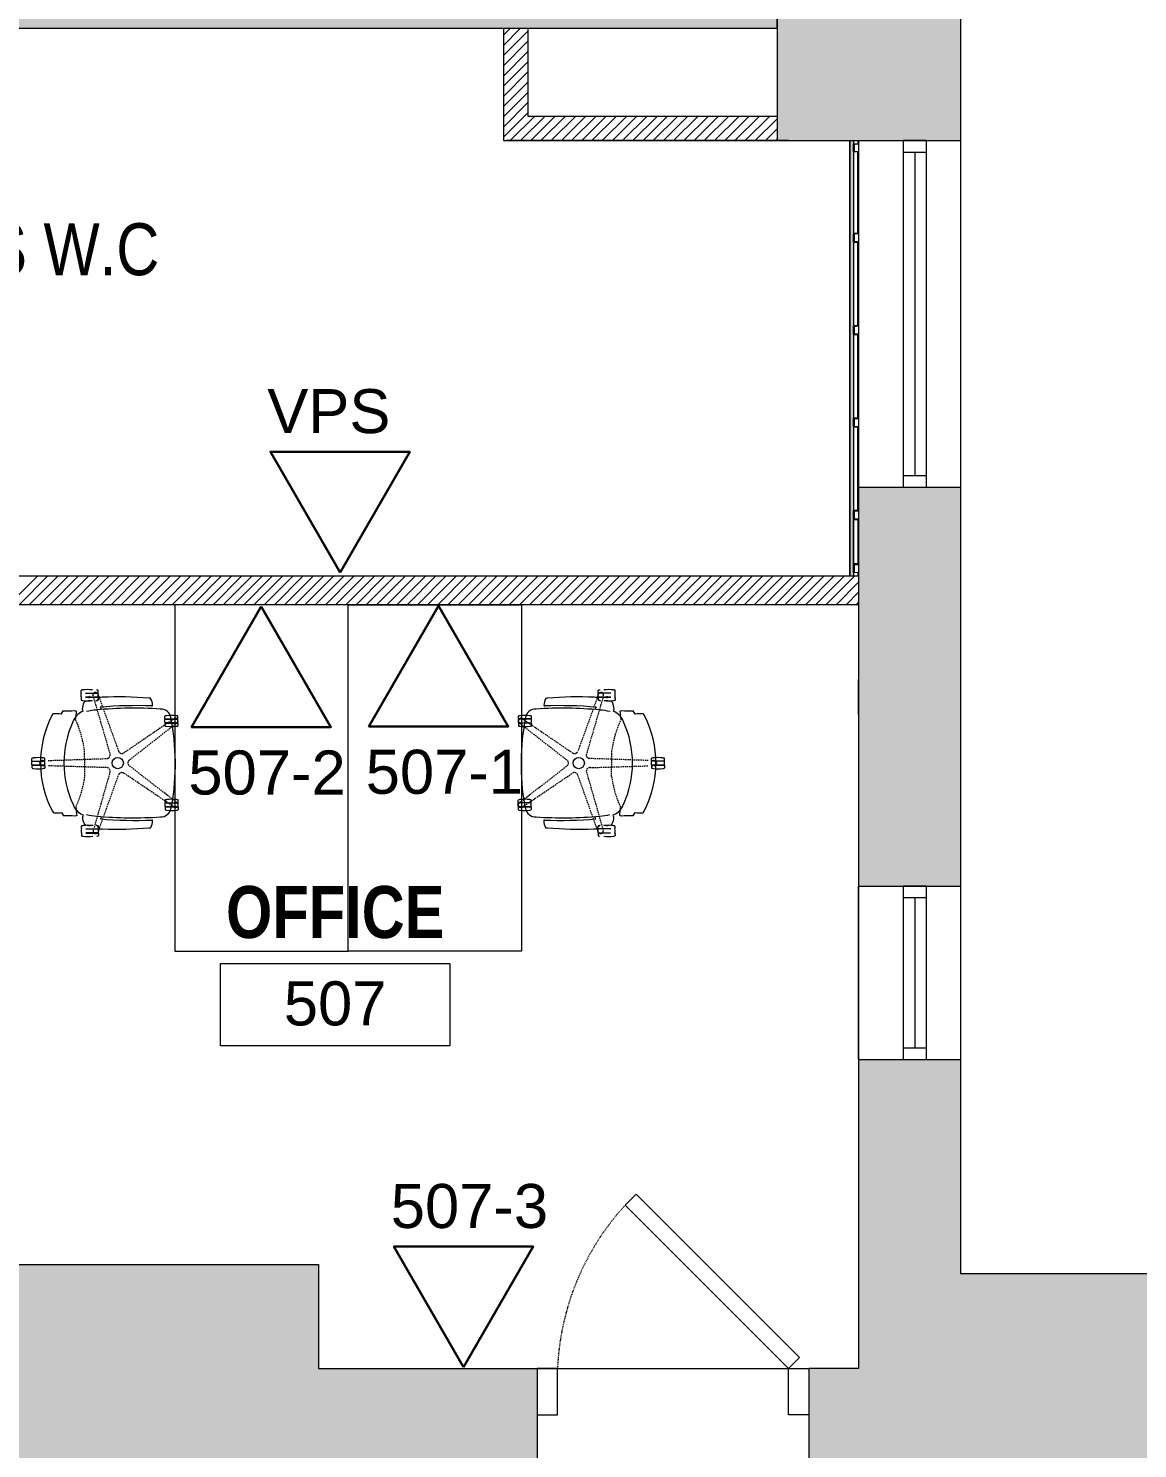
# Model space of a CAD drawing. Header units: inches. Extents: x 891 to 14187, y -1169 to 3232.
# Drawn here: x 5286.1 to 5478.1, y 408.6 to 654.5 of the extents above; entities that cross this region are included whole.
import ezdxf

# ---------------------------------------------------------------- set-up
doc = ezdxf.new("R2010")
doc.units = ezdxf.units.IN
doc.header["$MEASUREMENT"] = 0
doc.linetypes.add('IMPORT-IMPORT-HIDDEN', pattern=[0.375, 0.25, -0.125])
doc.linetypes.add('IMPORT-IMPORT-HIDDEN2', pattern=[0.1875, 0.125, -0.0625])
doc.layers.add('_DROPS_IDFS', color=7, linetype='Continuous')
for name, color, linetype, lineweight in [('_OPTEC_LAYER', 1, 'Continuous', 30), ('A-ANNO-RM TAG', 7, 'Continuous', 9), ('A-DOOR-EXG', 7, 'Continuous', 9), ('A-Furniture', 7, 'Continuous', 9), ('A-Hatch', 7, 'Continuous', 9), ('A-HATCH-1HR', 7, 'Continuous', 9), ('A-STAIR-EX_G', 7, 'Continuous', 9), ('A-WALL-INT NEW', 7, 'Continuous', 9), ('A-WALL-PRHT', 7, 'Continuous', 9), ('E1', 7, 'Continuous', 9), ('E2', 7, 'Continuous', 9), ('E3', 7, 'Continuous', 9), ('EX-EXT-CORE', 7, 'Continuous', 9), ('EX-Windows', 7, 'Continuous', 9), ('MUC-LOW_WALL', 7, 'Continuous', 9)]:
    doc.layers.add(name, color=color, linetype=linetype, lineweight=lineweight)
doc.styles.add('Arial', font='arial.ttf', dxfattribs={"height": 7.623})
doc.styles.add('Arial Narrow', font='ARIALN.TTF', dxfattribs={"height": 8.999982})
doc.styles.add('Arial Narrow_B', font='ARIALNB.TTF', dxfattribs={"height": 9})

# ---------------------------------------------------------------- blocks, each defined once
blk = doc.blocks.new('TC-105_dwg_X-REF PLAN - Madison AveOriginalCAD_dwg__U187-1358015-TELECOM 5TH FLOOR PLAN-2234906-TELECOM 5TH FLOOR DATA PLAN')
at = {"layer": 'E1', "color": 8, "flags": 128}
blk.add_lwpolyline([(-1.85, 0.78), (-1.91, 0), (-2.5, 0), (-2.5, 0.09), (-2, 0.09), (-1.94, 0.87), (-0.56, 0.87), (-0.5, 0.09), (0, 0.09), (0, 0), (-0.59, 0), (-0.65, 0.78)], close=True, dxfattribs=at)
blk = doc.blocks.new('_DATA')
at = {"layer": '_DROPS_IDFS', "color": 1, "lineweight": 30}
blk.add_lwpolyline([(24.61, 42.64), (12.55, 21.75), (36.67, 21.75)], close=True, dxfattribs=at)

msp = doc.modelspace()

# ---------------------------------------------------------------- hatches: boundary and pattern name
at = {"layer": 'A-Hatch'}
h = msp.add_hatch(color=9, dxfattribs=at)
h.paths.add_polyline_path([(5278.55, 148.62), (5299.53, 169.59), (5299.86, 168.63), (5300.43, 167.78), (5301.19, 167.1), (5302.1, 166.64), (5303.1, 166.42), (5304.12, 166.47), (5305.1, 166.77), (5305.97, 167.31), (5306.67, 168.05), (5307.16, 168.94), (5307.41, 169.93), (5307.4, 170.95), (5307.14, 171.94), (5338.02, 171.94), (5338.02, 179.44), (5343.02, 179.44), (5343.02, 191.49), (5437.02, 191.49), (5437.02, 179.44), (5442.02, 179.44), (5442.02, 171.94), (5473.76, 171.94), (5473.76, 170.86), (5473.88, 169.82), (5474.23, 168.83), (5474.8, 167.95), (5475.56, 167.23), (5476.46, 166.7), (5477.46, 166.39), (5478.5, 166.31), (5480.69, 166.31), (5481.46, 166.21), (5482.19, 165.91), (5482.81, 165.43), (5483.28, 164.81), (5483.58, 164.09), (5483.69, 163.31), (5483.69, 162.04), (5488.7, 162.04), (5488.18, 160.63), (5488.04, 159.14), (5488.28, 157.66), (5488.89, 156.28), (5489.82, 155.11), (5491.03, 154.21), (5492.42, 153.65), (5493.9, 153.46), (5495.39, 153.65), (5496.78, 154.21), (5497.99, 155.11), (5498.92, 156.28), (5499.53, 157.66), (5499.77, 159.14), (5499.63, 160.63), (5499.11, 162.04), (5502.35, 162.04), (5502.35, 163.31), (5502.45, 164.09), (5502.75, 164.81), (5503.23, 165.43), (5503.85, 165.91), (5504.57, 166.21), (5505.35, 166.31), (5505.98, 166.31), (5505.98, 170.82), (5507.01, 170.49), (5508.09, 170.42), (5509.15, 170.62), (5510.13, 171.08), (5510.96, 171.77), (5511.6, 172.65), (5512, 173.65), (5512.13, 174.72), (5512, 175.8), (5511.6, 176.8), (5510.96, 177.68), (5510.13, 178.37), (5509.15, 178.83), (5508.09, 179.03), (5507.01, 178.96), (5505.98, 178.63), (5505.98, 184.82), (5507.01, 184.49), (5508.09, 184.42), (5509.15, 184.62), (5510.13, 185.08), (5510.96, 185.77), (5511.6, 186.65), (5512, 187.65), (5512.13, 188.72), (5512, 189.8), (5511.6, 190.8), (5510.96, 191.68), (5510.13, 192.37), (5509.15, 192.83), (5508.09, 193.03), (5507.01, 192.96), (5505.98, 192.63), (5505.98, 210.12), (5498.48, 210.12), (5498.48, 215.12), (5482.27, 215.12), (5482.27, 210.12), (5473.93, 210.12), (5473.93, 386.12), (5482.27, 386.12), (5482.27, 381.12), (5498.48, 381.12), (5498.48, 386.12), (5505.98, 386.12), (5505.98, 405.14), (5507.1, 404.8), (5508.27, 404.76), (5509.41, 405.02), (5510.44, 405.55), (5511.31, 406.33), (5511.95, 407.31), (5512.32, 408.42), (5512.41, 409.58), (5512.19, 410.73), (5511.69, 411.78), (5510.94, 412.67), (5509.98, 413.35), (5522.43, 425.79), (5518.96, 429.26), (5522.37, 432.67), (5500.61, 454.42), (5485.16, 438.97), (5447.44, 438.97), (5447.44, 476.03), (5429.82, 476.03), (5429.82, 422.5), (5421.19, 422.5), (5421.19, 394.35), (5460.3, 394.35), (5460.3, 204.95), (5324.43, 204.95), (5324.43, 284.9), (5296.28, 284.9), (5296.28, 226.77), (5279, 226.77), (5279, 188.3), (5258.93, 168.23), (5264.59, 162.58), (5261.05, 159.04), (5269.36, 150.74), (5272.89, 154.27)])
h.paths.add_polyline_path([(5296.28, 308.9), (5324.43, 308.9), (5324.43, 394.35), (5374.19, 394.35), (5374.19, 422.5), (5336.3, 422.5), (5336.3, 440.5), (5276.3, 440.5), (5276.3, 420.5), (5269.3, 420.5), (5269.3, 400.5), (5251.05, 400.5), (5251.05, 386.53), (5296.28, 386.53), (5296.28, 383.45)])
h.paths.add_polyline_path([(5429.82, 506.03), (5447.44, 506.03), (5447.44, 575.09), (5429.82, 575.09), (5429.82, 554.75)])
h.paths.add_polyline_path([(5447.44, 635.09), (5447.44, 706.77), (5429.82, 706.77), (5429.82, 667.5), (5415.74, 667.5), (5415.74, 635.09), (5428.95, 635.09)])
msp.add_hatch(color=9, dxfattribs=at).paths.add_polyline_path([(5210.99, 654.51), (5415.74, 654.51), (5415.74, 667.5), (5170.3, 667.5), (5170.3, 654.51)])
at = {"layer": 'E1'}
h = msp.add_hatch(dxfattribs=at)
h.set_pattern_fill('FP_4', color=8, style=0, pattern_type=2)
h.set_pattern_definition([(127.5, (4955.93452, 4234.2103), (-0.385364754, -0.012598672), [0, -0.304, 0, -0.34, -0.325]), (127.5, (4955.93452, 4234.2103), (-0.385364754, -0.012598672), [-0.644, 0, -0.325]), (127.5, (4955.93452, 4234.2103), (-0.385364754, -0.012598672), [0, -0.644, 0, -0.325]), (97.5, (4955.9345, 4234.2103), (-0.56442921, 0.35395534), [0, -0.164, 0, -0.274, -0.105]), (97.5, (4955.9345, 4234.2103), (-0.56442921, 0.35395534), [-0.438, 0, -0.105]), (97.5, (4955.9345, 4234.2103), (-0.56442921, 0.35395534), [0, -0.438, 0, -0.105]), (57.5, (4955.93452, 4233.9643), (-0.00113181, 0.622828372), [0, -0.1, 0, -0.36, -0.47]), (57.5, (4955.93452, 4233.9643), (-0.00113181, 0.622828372), [-0.46, 0, -0.47]), (57.5, (4955.93452, 4233.9643), (-0.00113181, 0.622828372), [0, -0.46, 0, -0.47]), (47.5, (4955.9345, 4233.9643), (-0.17553511, 0.60122532), [0, -0.05, 0, -0.236, -0.27]), (47.5, (4955.9345, 4233.9643), (-0.17553511, 0.60122532), [-0.286, 0, -0.27]), (47.5, (4955.9345, 4233.9643), (-0.17553511, 0.60122532), [0, -0.286, 0, -0.27])])
h.paths.add_polyline_path([(5428.95, 559.75), (5428.95, 635.09), (5428.32, 635.09), (5428.32, 559.75)])

# ---------------------------------------------------------------- linework, layer by layer
at = {"color": 8, "lineweight": 9}
for p, q in [((5377.69, 422.5), (5374.19, 422.5)), ((5377.69, 414.5), (5377.69, 422.5)), ((5417.69, 414.5), (5417.69, 422.5)), ((5417.69, 422.5), (5421.19, 422.5)), ((5374.19, 414.5), (5377.69, 414.5)), ((5421.19, 414.5), (5417.69, 414.5))]:
    msp.add_line(p, q, dxfattribs=at)
at = {"layer": 'A-ANNO-RM TAG', "color": 8, "flags": 128}
msp.add_lwpolyline([(5319.35, 492.61), (5359.03, 492.61), (5359.03, 478.38), (5319.35, 478.38)], close=True, dxfattribs=at)
at = {"layer": 'A-DOOR-EXG', "color": 8}
for p, q in [((5389.4, 450.79), (5391.29, 452.68)), ((5391.29, 452.68), (5419.57, 424.39)), ((5417.69, 422.5), (5389.4, 450.79)), ((5419.57, 424.39), (5417.69, 422.5))]:
    msp.add_line(p, q, dxfattribs=at)
at = {"layer": 'A-DOOR-EXG', "color": 8, "linetype": 'IMPORT-IMPORT-HIDDEN2'}
msp.add_arc((5422.31, 420.59), 44.66, 137.4561, 177.5439, dxfattribs=at)
at = {"layer": 'A-Furniture', "color": 8}
for p, q in [((5341.46, 554.75), (5311.46, 554.75)), ((5311.46, 554.75), (5311.46, 494.75)), ((5341.46, 494.75), (5341.46, 554.75)), ((5341.46, 494.75), (5341.46, 554.75)), ((5341.46, 554.75), (5371.46, 554.75)), ((5371.46, 554.75), (5371.46, 494.75)), ((5295.23, 539.48), (5295.23, 539.89)), ((5295.23, 538.78), (5295.23, 539.35)), ((5295.23, 538.65), (5295.23, 538.24)), ((5295.52, 539.99), (5295.52, 539.97)), ((5295.98, 539.42), (5298.11, 539.43)), ((5295.98, 538.71), (5298.12, 538.72)), ((5296, 539.4), (5298.1, 539.41)), ((5298.1, 538.73), (5296, 538.73)), ((5296.58, 538.89), (5296.57, 538.94)), ((5297.18, 539.99), (5297.18, 539.98)), ((5298.16, 539.24), (5298.18, 539.19)), ((5298.17, 539.48), (5298.17, 539.89)), ((5298.17, 538.79), (5298.17, 539.35)), ((5298.17, 538.66), (5298.17, 538.25)), ((5384.75, 538.79), (5384.76, 539.35)), ((5384.77, 539.24), (5384.75, 539.19)), ((5384.75, 538.66), (5384.75, 538.25)), ((5384.76, 539.48), (5384.76, 539.89)), ((5386.94, 539.42), (5384.81, 539.43)), ((5386.94, 538.71), (5384.81, 538.72)), ((5384.82, 538.73), (5386.93, 538.73)), ((5386.93, 539.4), (5384.83, 539.41)), ((5385.74, 539.99), (5385.74, 539.98)), ((5386.35, 538.89), (5386.36, 538.94)), ((5387.41, 539.99), (5387.41, 539.97)), ((5387.69, 538.78), (5387.7, 539.35)), ((5387.69, 538.65), (5387.69, 538.24)), ((5387.7, 539.48), (5387.7, 539.89)), ((5291.78, 535.79), (5292.11, 536.38)), ((5295.52, 538.14), (5295.52, 538.16)), ((5297.19, 538.15), (5297.19, 538.16)), ((5298.53, 537), (5298.77, 536.58)), ((5384.39, 537), (5384.15, 536.58)), ((5385.74, 538.15), (5385.74, 538.16)), ((5387.4, 538.14), (5387.4, 538.16)), ((5391.15, 535.79), (5390.82, 536.38)), ((5309.74, 535.02), (5309.74, 535.43)), ((5309.74, 534.33), (5309.74, 534.89)), ((5309.74, 534.2), (5309.74, 533.79)), ((5309.8, 534.96), (5311.93, 534.97)), ((5309.8, 534.25), (5311.93, 534.26)), ((5309.81, 534.94), (5311.92, 534.95)), ((5311.92, 534.28), (5309.81, 534.27)), ((5310.03, 535.53), (5310.03, 535.52)), ((5310.04, 533.69), (5310.04, 533.7)), ((5311.23, 534.98), (5311.27, 535)), ((5311.69, 535.53), (5311.69, 535.52)), ((5311.7, 533.69), (5311.7, 533.7)), ((5311.83, 534.24), (5311.79, 534.21)), ((5311.99, 535.02), (5311.99, 535.43)), ((5311.99, 534.33), (5311.99, 534.89)), ((5311.99, 534.2), (5311.99, 533.79)), ((5370.94, 535.02), (5370.94, 535.43)), ((5370.94, 534.33), (5370.94, 534.89)), ((5370.94, 534.2), (5370.94, 533.79)), ((5373.13, 534.25), (5370.99, 534.26)), ((5373.13, 534.96), (5371, 534.97)), ((5373.11, 534.94), (5371.01, 534.95)), ((5371.01, 534.28), (5373.11, 534.27)), ((5371.1, 534.24), (5371.14, 534.21)), ((5371.23, 535.53), (5371.23, 535.52)), ((5371.23, 533.69), (5371.23, 533.7)), ((5371.69, 534.98), (5371.66, 535)), ((5372.89, 535.53), (5372.89, 535.52)), ((5372.89, 533.69), (5372.89, 533.7)), ((5373.18, 535.02), (5373.18, 535.43)), ((5373.18, 534.33), (5373.18, 534.89)), ((5373.18, 534.2), (5373.18, 533.79)), ((5286.72, 527.71), (5286.72, 528.12)), ((5286.72, 527.02), (5286.72, 527.58)), ((5286.72, 526.89), (5286.72, 526.48)), ((5286.78, 527.66), (5288.91, 527.66)), ((5286.78, 526.95), (5288.91, 526.95)), ((5286.79, 527.64), (5288.89, 527.64)), ((5288.9, 526.97), (5286.79, 526.97)), ((5287.01, 528.22), (5287.01, 528.21)), ((5287.01, 526.38), (5287.01, 526.39)), ((5288.49, 527.78), (5288.54, 527.78)), ((5288.67, 528.23), (5288.67, 528.21)), ((5288.68, 526.38), (5288.68, 526.4)), ((5288.96, 527.72), (5288.96, 528.13)), ((5288.97, 527.03), (5288.96, 527.59)), ((5288.97, 526.89), (5288.97, 526.49)), ((5393.96, 527.72), (5393.96, 528.13)), ((5393.96, 527.03), (5393.96, 527.59)), ((5393.96, 526.89), (5393.96, 526.49)), ((5396.15, 527.66), (5394.02, 527.66)), ((5396.15, 526.95), (5394.02, 526.95)), ((5396.14, 527.64), (5394.03, 527.64)), ((5394.03, 526.97), (5396.13, 526.97)), ((5394.25, 528.23), (5394.25, 528.21)), ((5394.25, 526.38), (5394.25, 526.4)), ((5394.44, 527.78), (5394.39, 527.78)), ((5395.91, 526.38), (5395.91, 526.39)), ((5395.92, 528.22), (5395.92, 528.21)), ((5396.2, 527.02), (5396.21, 527.58)), ((5396.2, 526.89), (5396.2, 526.48)), ((5396.21, 527.71), (5396.21, 528.12)), ((5309.77, 520.5), (5309.77, 520.91)), ((5309.77, 519.81), (5309.77, 520.37)), ((5309.77, 519.68), (5309.77, 519.27)), ((5309.83, 520.44), (5311.96, 520.45)), ((5309.83, 519.73), (5311.96, 519.74)), ((5309.84, 520.43), (5311.95, 520.43)), ((5311.95, 519.76), (5309.84, 519.75)), ((5310.06, 521.01), (5310.06, 521)), ((5310.07, 519.17), (5310.07, 519.18)), ((5311.72, 521.01), (5311.72, 521)), ((5311.73, 519.17), (5311.73, 519.19)), ((5311.82, 520.49), (5311.86, 520.46)), ((5312.02, 520.51), (5312.02, 520.92)), ((5312.02, 519.81), (5312.02, 520.37)), ((5312.02, 519.68), (5312.02, 519.27)), ((5370.91, 520.51), (5370.91, 520.92)), ((5370.91, 519.81), (5370.91, 520.37)), ((5370.91, 519.68), (5370.91, 519.27)), ((5373.1, 519.73), (5370.96, 519.74)), ((5373.1, 520.44), (5370.97, 520.45)), ((5373.08, 520.43), (5370.98, 520.43)), ((5370.98, 519.76), (5373.08, 519.75)), ((5371.11, 520.49), (5371.07, 520.46)), ((5371.2, 521.01), (5371.2, 521)), ((5371.2, 519.17), (5371.2, 519.19)), ((5372.86, 521.01), (5372.86, 521)), ((5372.86, 519.17), (5372.86, 519.18)), ((5373.15, 520.5), (5373.15, 520.91)), ((5373.15, 519.81), (5373.15, 520.37)), ((5373.15, 519.68), (5373.15, 519.27)), ((5291.85, 518.76), (5292.19, 518.18)), ((5295.28, 515.98), (5295.28, 516.39)), ((5295.57, 516.5), (5295.57, 516.48)), ((5297.23, 516.5), (5297.23, 516.48)), ((5298.22, 515.99), (5298.22, 516.4)), ((5298.57, 517.65), (5298.81, 518.08)), ((5384.35, 517.65), (5384.11, 518.08)), ((5384.71, 515.99), (5384.71, 516.4)), ((5385.7, 516.5), (5385.7, 516.48)), ((5387.36, 516.5), (5387.36, 516.48)), ((5387.65, 515.98), (5387.65, 516.39)), ((5391.07, 518.76), (5390.73, 518.18)), ((5295.28, 515.29), (5295.28, 515.85)), ((5295.28, 515.16), (5295.28, 514.75)), ((5295.57, 514.65), (5295.57, 514.67)), ((5296.03, 515.93), (5298.16, 515.93)), ((5296.03, 515.22), (5298.16, 515.22)), ((5296.04, 515.91), (5298.15, 515.92)), ((5298.15, 515.24), (5296.04, 515.24)), ((5297.23, 514.66), (5297.23, 514.67)), ((5298.22, 515.3), (5298.22, 515.86)), ((5298.22, 515.17), (5298.22, 514.76)), ((5384.71, 515.3), (5384.71, 515.86)), ((5384.71, 515.17), (5384.71, 514.76)), ((5386.9, 515.93), (5384.76, 515.93)), ((5386.89, 515.22), (5384.76, 515.22)), ((5386.88, 515.91), (5384.78, 515.92)), ((5384.78, 515.24), (5386.88, 515.24)), ((5385.69, 514.66), (5385.69, 514.67)), ((5387.36, 514.65), (5387.36, 514.67)), ((5387.65, 515.29), (5387.65, 515.85)), ((5387.65, 515.16), (5387.65, 514.75)), ((5311.46, 494.75), (5341.46, 494.75)), ((5371.46, 494.75), (5341.46, 494.75))]:
    msp.add_line(p, q, dxfattribs=at)
at = {"layer": 'A-Furniture', "color": 8, "linetype": 'IMPORT-IMPORT-HIDDEN'}
for p, q in [((5297.39, 538.58), (5300.22, 528.89)), ((5298.27, 538.86), (5301.72, 529.38)), ((5384.66, 538.86), (5381.21, 529.38)), ((5385.53, 538.58), (5382.71, 528.89)), ((5310.83, 534.67), (5302.62, 529.09)), ((5311.51, 534.02), (5303.55, 527.81)), ((5371.42, 534.02), (5379.37, 527.81)), ((5372.1, 534.67), (5380.3, 529.09)), ((5295.88, 525.02), (5295.82, 529.55)), ((5387.05, 525.02), (5387.1, 529.55)), ((5289.51, 527.77), (5299.72, 528.12)), ((5299.6, 526.54), (5289.58, 526.85)), ((5311.53, 520.68), (5303.55, 526.86)), ((5371.39, 520.68), (5379.37, 526.86)), ((5393.41, 527.77), (5383.2, 528.12)), ((5383.33, 526.54), (5393.35, 526.85)), ((5300.22, 525.77), (5297.44, 516.07)), ((5298.31, 515.79), (5301.75, 525.35)), ((5310.99, 519.94), (5302.63, 525.58)), ((5371.93, 519.94), (5380.3, 525.58)), ((5384.61, 515.79), (5381.18, 525.35)), ((5382.7, 525.77), (5385.49, 516.07))]:
    msp.add_line(p, q, dxfattribs=at)
at = {"layer": 'A-Furniture', "color": 8}
for centre in [(5301.56, 527.33), (5381.37, 527.33)]:
    msp.add_circle(centre, 0.978, dxfattribs=at)
for centre, radius, start, end in [((5295.28, 539.89), 0.0547, 96.9276, 181.3671), ((5295.28, 539.47), 0.055, 178.9799, 271.2541), ((5295.29, 539.34), 0.064, 84.5286, 173.2967), ((5295.29, 538.79), 0.064, 186.9372, 275.7054), ((5295.29, 538.65), 0.055, 88.9799, 181.2541), ((5296.01, 535.23), 4.77, 95.8757, 98.8072), ((5296.36, 533.27), 6.77, 83.0633, 97.1706), ((5297.02, 539.07), 0.475, 201.4388, 212.5243), ((5293.07, 537.5), 3.78, 16.4403, 20.2424), ((5297.72, 539.07), 0.473, 20.561, 195.6729), ((5297.41, 535.23), 4.77, 81.4268, 84.3582), ((5296.09, 540.02), 2.62, 317.2654, 328.0874), ((5298.11, 539.34), 0.064, 6.9372, 95.7054), ((5298.11, 538.8), 0.064, 264.5286, 353.2967), ((5298.11, 539.48), 0.055, 268.9799, 1.2541), ((5298.11, 539.89), 0.0547, 358.8668, 83.3063), ((5298.12, 538.66), 0.055, 358.9799, 91.2541), ((5297.72, 539.07), 0.475, 3.7095, 14.7205), ((5301.54, 540.05), 3.48, 195.8276, 199.9583), ((5298.43, 538.57), 0.126, 85.3144, 149.4773), ((5299.72, 520.11), 18.63, 92.5919, 93.9476), ((5301.76, 477.23), 61.56, 85.1831, 92.681), ((5306.98, 538.36), 0.215, 90.3243, 103.6267), ((5303.75, 502.99), 35.73, 84.5123, 84.8177), ((5307.15, 538.44), 0.121, 40.1968, 84.9981), ((5305.49, 537.4), 2.08, 357.7319, 32.3529), ((5377.43, 537.4), 2.08, 147.6471, 182.2681), ((5375.77, 538.44), 0.121, 95.0019, 139.8032), ((5379.18, 502.99), 35.73, 95.1823, 95.4877), ((5375.95, 538.36), 0.215, 76.3733, 89.6757), ((5381.17, 477.23), 61.56, 87.319, 94.8169), ((5383.21, 520.11), 18.63, 86.0524, 87.4081), ((5384.5, 538.57), 0.126, 30.5227, 94.6856), ((5386.83, 540.02), 2.62, 211.9126, 222.7346), ((5381.39, 540.05), 3.48, 340.0417, 344.1724), ((5385.21, 539.07), 0.475, 165.2795, 176.2905), ((5384.82, 538.8), 0.064, 186.7033, 275.4714), ((5384.81, 538.66), 0.055, 88.7459, 181.0201), ((5384.81, 539.89), 0.0547, 96.6937, 181.1332), ((5384.81, 539.48), 0.055, 178.7459, 271.0201), ((5384.82, 539.34), 0.064, 84.2946, 173.0628), ((5385.21, 539.07), 0.473, 344.3271, 159.439), ((5385.52, 535.23), 4.77, 95.6418, 98.5732), ((5386.56, 533.27), 6.77, 82.8294, 96.9367), ((5389.85, 537.5), 3.78, 159.7576, 163.5597), ((5385.91, 539.07), 0.475, 327.4757, 338.5612), ((5386.92, 535.23), 4.77, 81.1928, 84.1243), ((5387.63, 538.79), 0.064, 264.2946, 353.0628), ((5387.63, 539.34), 0.064, 6.7033, 95.4714), ((5387.64, 539.47), 0.055, 268.7459, 1.0201), ((5387.64, 538.65), 0.055, 358.7459, 91.0201), ((5387.64, 539.89), 0.0547, 358.6329, 83.0724), ((5292.61, 564.12), 27.74, 268.9769, 273.1105), ((5296.55, 533.58), 2.88, 112.897, 162.2626), ((5294.6, 537.26), 0.981, 239.7806, 257.2901), ((5331.58, 531.34), 37.52, 172.3913, 174.515), ((5295.29, 538.24), 0.0547, 178.8668, 263.3063), ((5295.99, 542.91), 4.77, 261.4268, 264.3582), ((5297.8, 536.67), 2.37, 151.4464, 179.6103), ((5299.35, 537.37), 3.98, 189.9334, 196.2367), ((5296.34, 544.87), 6.77, 263.0633, 277.1706), ((5296.34, 544.87), 6.77, 263.0633, 277.1706), ((5296.22, 537.52), 0.574, 120.1277, 150.3261), ((5296.78, 533.91), 4.2, 85.7109, 101.7528), ((5298.74, 525.34), 11.2, 94.2955, 103.4741), ((5297.72, 538.45), 0.361, 281.319, 324.6834), ((5297.39, 542.91), 4.77, 275.8757, 278.8072), ((5304.45, 467.58), 69.25, 86.3044, 95.4325), ((5298.12, 538.25), 0.0547, 276.9276, 1.3671), ((5304.81, 464.26), 73.01, 87.9121, 94.9322), ((5307.47, 537.32), 0.0937, 267.8297, 0.8632), ((5309.01, 534.92), 1.77, 9.662, 93.1213), ((5373.91, 534.92), 1.77, 86.8787, 170.338), ((5378.47, 467.58), 69.25, 84.5675, 93.6956), ((5375.45, 537.32), 0.0937, 179.1368, 272.1703), ((5378.12, 464.26), 73.01, 85.0678, 92.0879), ((5384.81, 538.25), 0.0547, 178.6329, 263.0724), ((5385.53, 542.91), 4.77, 261.1928, 264.1243), ((5385.2, 538.45), 0.361, 215.3166, 258.681), ((5384.19, 525.34), 11.2, 76.5259, 85.7045), ((5386.59, 544.87), 6.77, 262.8294, 276.9367), ((5386.59, 544.87), 6.77, 262.8294, 276.9367), ((5386.14, 533.91), 4.2, 78.2472, 94.2891), ((5386.71, 537.52), 0.574, 29.6739, 59.8723), ((5385.12, 536.67), 2.37, 0.3897, 28.5536), ((5386.93, 542.91), 4.77, 275.6418, 278.5732), ((5383.57, 537.37), 3.98, 343.7633, 350.0666), ((5386.37, 533.58), 2.88, 17.7374, 67.103), ((5387.64, 538.24), 0.0547, 276.6937, 1.1332), ((5388.32, 537.26), 0.981, 282.7099, 300.2194), ((5351.35, 531.34), 37.52, 5.485, 7.6087), ((5390.32, 564.12), 27.74, 266.8895, 271.0231), ((5306.09, 527.35), 17.9, 152.7456, 207.7936), ((5290.63, 535.4), 0.473, 111.7718, 162.7304), ((5290.84, 528.58), 7.28, 82.6109, 93.0426), ((5308.75, 527.49), 16.49, 154.9865, 180.6092), ((5309.8, 535.43), 0.0547, 96.9276, 181.3671), ((5309.8, 535.02), 0.055, 178.9799, 271.2541), ((5309.81, 534.88), 0.064, 84.5286, 173.2967), ((5309.81, 534.33), 0.064, 186.9372, 275.7054), ((5309.8, 534.2), 0.055, 88.9799, 181.2541), ((5309.8, 533.79), 0.0547, 178.8668, 263.3063), ((5310.52, 530.77), 4.77, 95.8757, 98.8072), ((5310.5, 538.45), 4.77, 261.4268, 264.3582), ((5310.88, 528.81), 6.77, 83.0633, 97.1706), ((5310.85, 540.41), 6.77, 263.0633, 277.1706), ((5270.03, 527.15), 41.51, 350.1713, 11.1975), ((5306.73, 540.72), 7.3, 304.1072, 307.3833), ((5311.53, 534.61), 0.475, 129.4293, 140.5244), ((5311.53, 534.61), 0.473, 308.5611, 123.6729), ((5313.42, 531.59), 3.09, 123.5783, 128.2231), ((5311.23, 530.77), 4.77, 81.4268, 84.3582), ((5311.21, 538.45), 4.77, 275.8757, 278.8072), ((5311.53, 534.61), 0.475, 291.7095, 302.8047), ((5311.92, 534.89), 0.064, 6.9372, 95.7054), ((5311.92, 534.34), 0.064, 264.5286, 353.2967), ((5311.93, 535.02), 0.055, 268.9799, 1.2541), ((5311.93, 534.2), 0.055, 358.9799, 91.2541), ((5311.93, 535.43), 0.0547, 358.8668, 83.3063), ((5311.93, 533.79), 0.0547, 276.9276, 1.3671), ((5371.39, 534.61), 0.473, 56.3271, 231.4389), ((5371, 535.43), 0.0547, 96.6937, 181.1332), ((5370.99, 535.02), 0.055, 178.7459, 271.0201), ((5371, 534.89), 0.064, 84.2946, 173.0628), ((5371, 534.34), 0.064, 186.7033, 275.4714), ((5370.99, 534.2), 0.055, 88.7459, 181.0201), ((5370.99, 533.79), 0.0547, 178.6329, 263.0724), ((5371.7, 530.77), 4.77, 95.6418, 98.5732), ((5371.72, 538.45), 4.77, 261.1928, 264.1243), ((5371.39, 534.61), 0.475, 237.1953, 248.2905), ((5369.51, 531.59), 3.09, 51.7769, 56.4217), ((5372.05, 528.81), 6.77, 82.8294, 96.9367), ((5372.07, 540.41), 6.77, 262.8294, 276.9367), ((5412.89, 527.15), 41.51, 168.8025, 189.8287), ((5371.39, 534.61), 0.475, 39.4756, 50.5707), ((5376.19, 540.72), 7.3, 232.6167, 235.8928), ((5372.41, 530.77), 4.77, 81.1928, 84.1243), ((5372.42, 538.45), 4.77, 275.6418, 278.5732), ((5373.12, 534.88), 0.064, 6.7033, 95.4714), ((5373.12, 534.33), 0.064, 264.2946, 353.0628), ((5373.13, 535.02), 0.055, 268.7459, 1.0201), ((5373.13, 534.2), 0.055, 358.7459, 91.0201), ((5373.13, 533.79), 0.0547, 276.6937, 1.1332), ((5373.13, 535.43), 0.0547, 358.6329, 83.0724), ((5374.18, 527.49), 16.49, 359.3908, 25.0135), ((5392.09, 528.58), 7.28, 86.9574, 97.3891), ((5392.3, 535.4), 0.473, 17.2696, 68.2282), ((5376.84, 527.35), 17.9, 332.2064, 27.2544), ((5286.77, 528.12), 0.0547, 96.9276, 181.3671), ((5286.78, 527.71), 0.055, 178.9799, 271.2541), ((5286.78, 527.57), 0.064, 84.5286, 173.2967), ((5286.79, 527.03), 0.064, 186.9372, 275.7054), ((5286.78, 526.89), 0.055, 88.9799, 181.2541), ((5286.78, 526.48), 0.0547, 178.8668, 263.3063), ((5287.5, 523.46), 4.77, 95.8757, 98.8072), ((5287.48, 531.14), 4.77, 261.4268, 264.3582), ((5287.85, 521.5), 6.77, 83.0633, 97.1706), ((5287.83, 533.1), 6.77, 263.0633, 277.1706), ((5288.51, 527.31), 0.473, 92.5611, 267.6729), ((5288.51, 527.3), 0.476, 75.6464, 86.7131), ((5288.73, 529), 1.24, 265.1017, 273.9084), ((5288.64, 526.8), 0.0497, 89.9425, 102.615), ((5288.77, 519.25), 7.6, 89.1358, 90.9181), ((5288.2, 523.46), 4.77, 81.4268, 84.3582), ((5288.19, 531.15), 4.77, 275.8757, 278.8072), ((5288.9, 527.58), 0.064, 6.9372, 95.7054), ((5288.9, 527.03), 0.064, 264.5286, 353.2967), ((5288.91, 528.13), 0.0547, 358.8668, 83.3063), ((5288.91, 527.72), 0.055, 268.9799, 1.2541), ((5288.91, 526.9), 0.055, 358.9799, 91.2541), ((5288.91, 526.48), 0.0547, 276.9276, 1.3671), ((5308.75, 527.2), 16.49, 179.6248, 205.2475), ((5374.18, 527.2), 16.49, 334.7525, 0.3752), ((5394.02, 528.13), 0.0547, 96.6937, 181.1332), ((5394.02, 527.72), 0.055, 178.7459, 271.0201), ((5394.02, 527.58), 0.064, 84.2946, 173.0628), ((5394.02, 527.03), 0.064, 186.7033, 275.4714), ((5394.02, 526.9), 0.055, 88.7459, 181.0201), ((5394.01, 526.48), 0.0547, 178.6329, 263.0724), ((5394.72, 523.46), 4.77, 95.6418, 98.5732), ((5394.74, 531.15), 4.77, 261.1928, 264.1243), ((5394.16, 519.25), 7.6, 89.0819, 90.8642), ((5394.19, 529), 1.24, 266.0916, 274.8983), ((5395.07, 521.5), 6.77, 82.8294, 96.9367), ((5395.09, 533.1), 6.77, 262.8294, 276.9367), ((5394.29, 526.8), 0.0497, 77.385, 90.0575), ((5394.42, 527.3), 0.476, 93.2869, 104.3536), ((5394.42, 527.31), 0.473, 272.3271, 87.4389), ((5395.44, 531.14), 4.77, 275.6418, 278.5732), ((5395.43, 523.46), 4.77, 81.1928, 84.1243), ((5396.14, 527.03), 0.064, 264.2946, 353.0628), ((5396.14, 527.57), 0.064, 6.7033, 95.4714), ((5396.15, 527.71), 0.055, 268.7459, 1.0201), ((5396.15, 526.89), 0.055, 358.7459, 91.0201), ((5396.15, 526.48), 0.0547, 276.6937, 1.1332), ((5396.15, 528.12), 0.0547, 358.6329, 83.0724), ((5290.71, 519.14), 0.473, 197.5036, 248.4622), ((5296.58, 521.06), 2.88, 197.9714, 247.337), ((5331.64, 523.38), 37.52, 185.719, 187.8427), ((5309.04, 519.78), 1.77, 267.1127, 350.572), ((5309.83, 520.91), 0.0547, 96.9276, 181.3671), ((5309.83, 520.5), 0.055, 178.9799, 271.2541), ((5309.84, 520.36), 0.064, 84.5286, 173.2967), ((5309.84, 519.82), 0.064, 186.9372, 275.7054), ((5309.83, 519.68), 0.055, 88.9799, 181.2541), ((5309.83, 519.27), 0.0547, 178.8668, 263.3063), ((5310.55, 516.25), 4.77, 95.8757, 98.8072), ((5310.53, 523.93), 4.77, 261.4268, 264.3582), ((5310.91, 514.29), 6.77, 83.0633, 97.1706), ((5310.88, 525.89), 6.77, 263.0633, 277.1706), ((5303.74, 521.57), 7.35, 343.5483, 348.2255), ((5308.92, 516.88), 3.69, 51.9451, 55.8403), ((5311.56, 520.09), 0.475, 219.7095, 230.8275), ((5311.56, 520.09), 0.473, 236.5611, 51.6729), ((5313.64, 523.41), 3.45, 232.2556, 236.4265), ((5311.26, 516.25), 4.77, 81.4268, 84.3582), ((5311.24, 523.93), 4.77, 275.8757, 278.8072), ((5311.56, 520.09), 0.475, 57.4065, 68.5243), ((5311.95, 520.37), 0.064, 6.9372, 95.7054), ((5311.95, 519.82), 0.064, 264.5286, 353.2967), ((5311.96, 520.5), 0.055, 268.9799, 1.2541), ((5311.96, 519.68), 0.055, 358.9799, 91.2541), ((5311.96, 520.92), 0.0547, 358.8668, 83.3063), ((5311.96, 519.27), 0.0547, 276.9276, 1.3671), ((5371.36, 520.09), 0.473, 128.3271, 303.4389), ((5370.97, 520.92), 0.0547, 96.6937, 181.1332), ((5370.96, 520.5), 0.055, 178.7459, 271.0201), ((5370.97, 520.37), 0.064, 84.2946, 173.0628), ((5370.97, 519.82), 0.064, 186.7033, 275.4714), ((5370.96, 519.68), 0.055, 88.7459, 181.0201), ((5370.96, 519.27), 0.0547, 178.6329, 263.0724), ((5371.67, 516.25), 4.77, 95.6418, 98.5732), ((5371.69, 523.93), 4.77, 261.1928, 264.1243), ((5371.36, 520.09), 0.475, 111.4757, 122.5935), ((5369.28, 523.41), 3.45, 303.5735, 307.7444), ((5372.02, 514.29), 6.77, 82.8294, 96.9367), ((5372.04, 525.89), 6.77, 262.8294, 276.9367), ((5371.36, 520.09), 0.475, 309.1725, 320.2905), ((5374, 516.88), 3.69, 124.1597, 128.0549), ((5379.19, 521.57), 7.35, 191.7745, 196.4517), ((5373.88, 519.78), 1.77, 189.428, 272.8873), ((5372.38, 516.25), 4.77, 81.1928, 84.1243), ((5372.39, 523.93), 4.77, 275.6418, 278.5732), ((5373.09, 520.36), 0.064, 6.7033, 95.4714), ((5373.09, 519.82), 0.064, 264.2946, 353.0628), ((5373.1, 520.5), 0.055, 268.7459, 1.0201), ((5373.1, 519.68), 0.055, 358.7459, 91.0201), ((5373.1, 519.27), 0.0547, 276.6937, 1.1332), ((5373.1, 520.91), 0.0547, 358.6329, 83.0724), ((5386.35, 521.06), 2.88, 292.663, 342.0286), ((5351.29, 523.38), 37.52, 352.1573, 354.281), ((5392.22, 519.14), 0.473, 291.5378, 342.4964), ((5290.89, 525.97), 7.28, 267.1914, 277.623), ((5292.8, 490.44), 27.74, 87.1235, 91.257), ((5294.69, 517.3), 0.981, 102.9439, 120.4534), ((5295.33, 516.4), 0.0547, 96.9276, 181.3671), ((5296.06, 511.73), 4.77, 95.8757, 98.8072), ((5299.4, 517.28), 3.98, 163.9972, 170.3006), ((5297.84, 517.98), 2.37, 180.6237, 208.7875), ((5296.41, 509.78), 6.77, 83.0633, 97.1706), ((5296.26, 517.13), 0.574, 209.9079, 240.1063), ((5296.81, 520.74), 4.2, 258.4811, 274.523), ((5298.73, 529.31), 11.2, 256.7598, 265.9384), ((5297.77, 516.2), 0.361, 35.5506, 78.915), ((5297.46, 511.74), 4.77, 81.4268, 84.3582), ((5304.21, 587.1), 69.25, 264.8015, 273.9296), ((5296.14, 514.63), 2.62, 32.1466, 42.9686), ((5298.16, 516.4), 0.0547, 358.8668, 83.3063), ((5304.55, 590.42), 73.01, 265.3017, 272.3219), ((5305.53, 517.28), 2.08, 327.8811, 2.5021), ((5307.51, 517.37), 0.0937, 359.3707, 92.4043), ((5378.72, 587.1), 69.25, 266.0704, 275.1985), ((5375.41, 517.37), 0.0937, 87.5957, 180.6293), ((5377.39, 517.28), 2.08, 177.4979, 212.1189), ((5378.37, 590.42), 73.01, 267.6781, 274.6983), ((5386.78, 514.63), 2.62, 137.0314, 147.8534), ((5384.76, 516.4), 0.0547, 96.6937, 181.1332), ((5385.47, 511.74), 4.77, 95.6418, 98.5732), ((5385.16, 516.2), 0.361, 101.085, 144.4494), ((5384.2, 529.31), 11.2, 274.0616, 283.2402), ((5386.51, 509.78), 6.77, 82.8294, 96.9367), ((5386.11, 520.74), 4.2, 265.477, 281.5189), ((5386.67, 517.13), 0.574, 299.8937, 330.0921), ((5385.08, 517.98), 2.37, 331.2125, 359.3763), ((5383.53, 517.28), 3.98, 9.6994, 16.0028), ((5386.87, 511.73), 4.77, 81.1928, 84.1243), ((5387.59, 516.4), 0.0547, 358.6329, 83.0724), ((5388.24, 517.3), 0.981, 59.5466, 77.0561), ((5390.13, 490.44), 27.74, 88.743, 92.8765), ((5392.04, 525.97), 7.28, 262.377, 272.8086), ((5295.33, 515.98), 0.055, 178.9799, 271.2541), ((5295.34, 515.85), 0.064, 84.5286, 173.2967), ((5295.34, 515.3), 0.064, 186.9372, 275.7054), ((5295.33, 515.16), 0.055, 88.9799, 181.2541), ((5295.33, 514.75), 0.0547, 178.8668, 263.3063), ((5296.04, 519.42), 4.77, 261.4268, 264.3582), ((5296.39, 521.38), 6.77, 263.0633, 277.1706), ((5297.76, 515.58), 0.474, 158.9776, 342.3784), ((5297.44, 519.42), 4.77, 275.8757, 278.8072), ((5298.15, 515.85), 0.064, 6.9372, 95.7054), ((5298.16, 515.31), 0.064, 264.5286, 353.2967), ((5298.16, 515.99), 0.055, 268.9799, 1.2541), ((5298.16, 515.17), 0.055, 358.9799, 91.2541), ((5298.17, 514.76), 0.0547, 276.9276, 1.3671), ((5297.85, 515.57), 0.392, 340.1991, 357.1124), ((5299.02, 515.43), 0.795, 153.2635, 171.4186), ((5298.47, 516.09), 0.126, 210.7567, 274.9196), ((5299.69, 534.55), 18.63, 266.2864, 267.6421), ((5301.55, 577.44), 61.56, 267.553, 275.0509), ((5307.02, 516.33), 0.215, 256.6073, 269.9096), ((5303.65, 551.68), 35.73, 275.4163, 275.7216), ((5307.2, 516.25), 0.121, 275.2358, 320.0371), ((5375.73, 516.25), 0.121, 219.9629, 264.7642), ((5379.28, 551.68), 35.73, 264.2784, 264.5837), ((5375.9, 516.33), 0.215, 270.0904, 283.3927), ((5381.37, 577.44), 61.56, 264.9491, 272.447), ((5383.24, 534.55), 18.63, 272.3579, 273.7136), ((5384.45, 516.09), 0.126, 265.0804, 329.2433), ((5383.9, 515.43), 0.795, 8.5814, 26.7365), ((5385.08, 515.57), 0.392, 182.8876, 199.8009), ((5384.76, 515.99), 0.055, 178.7459, 271.0201), ((5384.77, 515.85), 0.064, 84.2946, 173.0628), ((5385.16, 515.58), 0.474, 197.6216, 21.0224), ((5384.77, 515.31), 0.064, 186.7033, 275.4714), ((5384.76, 515.17), 0.055, 88.7459, 181.0201), ((5384.76, 514.76), 0.0547, 178.6329, 263.0724), ((5385.48, 519.42), 4.77, 261.1928, 264.1243), ((5386.54, 521.38), 6.77, 262.8294, 276.9367), ((5386.89, 519.42), 4.77, 275.6418, 278.5732), ((5387.58, 515.85), 0.064, 6.7033, 95.4714), ((5387.58, 515.3), 0.064, 264.2946, 353.0628), ((5387.59, 515.98), 0.055, 268.7459, 1.0201), ((5387.59, 515.16), 0.055, 358.7459, 91.0201), ((5387.59, 514.75), 0.0547, 276.6937, 1.1332)]:
    msp.add_arc(centre, radius, start, end, dxfattribs=at)
at = {"layer": 'A-Furniture', "color": 8, "linetype": 'IMPORT-IMPORT-HIDDEN'}
for centre, radius, start, end in [((5276.82, 526.84), 19.19, 8.1154, 24.9146), ((5406.1, 526.84), 19.19, 155.0854, 171.8846), ((5299.63, 528.72), 0.609, 278.6713, 15.6743), ((5302.29, 529.59), 0.609, 200.5598, 303.6742), ((5380.64, 529.59), 0.609, 236.3258, 339.4402), ((5383.29, 528.72), 0.609, 164.3257, 261.3287), ((5299.63, 525.93), 0.613, 344.7285, 93.5119), ((5303.93, 527.34), 0.609, 128.5598, 231.6742), ((5378.99, 527.34), 0.609, 308.3258, 51.4402), ((5383.29, 525.93), 0.613, 86.4881, 195.2715), ((5276.86, 527.65), 19.19, 335.3194, 352.1185), ((5302.29, 525.07), 0.609, 56.5596, 153.5627), ((5380.63, 525.07), 0.609, 26.4373, 123.4404), ((5406.06, 527.65), 19.19, 187.8815, 204.6806)]:
    msp.add_arc(centre, radius, start, end, dxfattribs=at)
at = {"layer": 'A-HATCH-1HR', "color": 8}
for p, q in [((5368.32, 653.34), (5369.49, 654.51)), ((5368.32, 651.58), (5371.25, 654.51)), ((5368.32, 649.81), (5372.57, 654.06)), ((5368.32, 648.04), (5372.57, 652.29)), ((5368.32, 646.27), (5372.57, 650.52)), ((5368.32, 644.5), (5372.57, 648.75)), ((5368.32, 642.74), (5372.57, 646.99)), ((5368.32, 640.97), (5372.57, 645.22)), ((5368.32, 639.2), (5372.57, 643.45)), ((5368.32, 637.43), (5372.57, 641.68)), ((5368.32, 635.67), (5372.57, 639.92)), ((5369.52, 635.09), (5373.77, 639.34)), ((5371.28, 635.09), (5375.53, 639.34)), ((5373.05, 635.09), (5377.3, 639.34)), ((5374.82, 635.09), (5379.07, 639.34)), ((5376.59, 635.09), (5380.84, 639.34)), ((5378.36, 635.09), (5382.61, 639.34)), ((5380.12, 635.09), (5384.37, 639.34)), ((5381.89, 635.09), (5386.14, 639.34)), ((5383.66, 635.09), (5387.91, 639.34)), ((5385.43, 635.09), (5389.68, 639.34)), ((5387.19, 635.09), (5391.44, 639.34)), ((5388.96, 635.09), (5393.21, 639.34)), ((5390.73, 635.09), (5394.98, 639.34)), ((5392.5, 635.09), (5396.75, 639.34)), ((5394.27, 635.09), (5398.52, 639.34)), ((5396.03, 635.09), (5400.28, 639.34)), ((5397.8, 635.09), (5402.05, 639.34)), ((5399.57, 635.09), (5403.82, 639.34)), ((5401.34, 635.09), (5405.59, 639.34)), ((5403.1, 635.09), (5407.35, 639.34)), ((5404.87, 635.09), (5409.12, 639.34)), ((5406.64, 635.09), (5410.89, 639.34)), ((5408.41, 635.09), (5412.66, 639.34)), ((5410.18, 635.09), (5414.43, 639.34)), ((5411.94, 635.09), (5415.74, 638.89)), ((5413.71, 635.09), (5415.74, 637.12)), ((5415.48, 635.09), (5415.74, 635.36)), ((5282.72, 554.75), (5287.72, 559.75)), ((5284.49, 554.75), (5289.49, 559.75)), ((5286.25, 554.75), (5291.25, 559.75)), ((5288.02, 554.75), (5293.02, 559.75)), ((5289.79, 554.75), (5294.79, 559.75)), ((5291.56, 554.75), (5296.56, 559.75)), ((5293.32, 554.75), (5298.32, 559.75)), ((5295.09, 554.75), (5300.09, 559.75)), ((5296.86, 554.75), (5301.86, 559.75)), ((5298.63, 554.75), (5303.63, 559.75)), ((5300.4, 554.75), (5305.4, 559.75)), ((5302.16, 554.75), (5307.16, 559.75)), ((5303.93, 554.75), (5308.93, 559.75)), ((5305.7, 554.75), (5310.7, 559.75)), ((5307.47, 554.75), (5312.47, 559.75)), ((5309.23, 554.75), (5314.23, 559.75)), ((5311, 554.75), (5316, 559.75)), ((5312.77, 554.75), (5317.77, 559.75)), ((5314.54, 554.75), (5319.54, 559.75)), ((5316.31, 554.75), (5321.31, 559.75)), ((5318.07, 554.75), (5323.07, 559.75)), ((5319.84, 554.75), (5324.84, 559.75)), ((5321.61, 554.75), (5326.61, 559.75)), ((5323.38, 554.75), (5328.38, 559.75)), ((5325.14, 554.75), (5330.14, 559.75)), ((5326.91, 554.75), (5331.91, 559.75)), ((5328.68, 554.75), (5333.68, 559.75)), ((5330.45, 554.75), (5335.45, 559.75)), ((5332.22, 554.75), (5337.22, 559.75)), ((5333.98, 554.75), (5338.98, 559.75)), ((5335.75, 554.75), (5340.75, 559.75)), ((5337.52, 554.75), (5342.52, 559.75)), ((5339.29, 554.75), (5344.29, 559.75)), ((5341.05, 554.75), (5346.05, 559.75)), ((5342.82, 554.75), (5347.82, 559.75)), ((5344.59, 554.75), (5349.59, 559.75)), ((5346.36, 554.75), (5351.36, 559.75)), ((5348.13, 554.75), (5353.13, 559.75)), ((5349.89, 554.75), (5354.89, 559.75)), ((5351.66, 554.75), (5356.66, 559.75)), ((5353.43, 554.75), (5358.43, 559.75)), ((5355.2, 554.75), (5360.2, 559.75)), ((5356.96, 554.75), (5361.96, 559.75)), ((5358.73, 554.75), (5363.73, 559.75)), ((5360.5, 554.75), (5365.5, 559.75)), ((5362.27, 554.75), (5367.27, 559.75)), ((5364.04, 554.75), (5369.04, 559.75)), ((5365.8, 554.75), (5370.8, 559.75)), ((5367.57, 554.75), (5372.57, 559.75)), ((5369.34, 554.75), (5374.34, 559.75)), ((5371.11, 554.75), (5376.11, 559.75)), ((5372.87, 554.75), (5377.87, 559.75)), ((5374.64, 554.75), (5379.64, 559.75)), ((5376.41, 554.75), (5381.41, 559.75)), ((5378.18, 554.75), (5383.18, 559.75)), ((5379.95, 554.75), (5384.95, 559.75)), ((5381.71, 554.75), (5386.71, 559.75)), ((5383.48, 554.75), (5388.48, 559.75)), ((5385.25, 554.75), (5390.25, 559.75)), ((5387.02, 554.75), (5392.02, 559.75)), ((5388.78, 554.75), (5393.78, 559.75)), ((5390.55, 554.75), (5395.55, 559.75)), ((5392.32, 554.75), (5397.32, 559.75)), ((5394.09, 554.75), (5399.09, 559.75)), ((5395.86, 554.75), (5400.86, 559.75)), ((5397.62, 554.75), (5402.62, 559.75)), ((5399.39, 554.75), (5404.39, 559.75)), ((5401.16, 554.75), (5406.16, 559.75)), ((5402.93, 554.75), (5407.93, 559.75)), ((5404.69, 554.75), (5409.69, 559.75)), ((5406.46, 554.75), (5411.46, 559.75)), ((5408.23, 554.75), (5413.23, 559.75)), ((5410, 554.75), (5415, 559.75)), ((5411.76, 554.75), (5416.76, 559.75)), ((5413.53, 554.75), (5418.53, 559.75)), ((5415.3, 554.75), (5420.3, 559.75)), ((5417.07, 554.75), (5422.07, 559.75)), ((5418.84, 554.75), (5423.84, 559.75)), ((5420.6, 554.75), (5425.6, 559.75)), ((5422.37, 554.75), (5427.37, 559.75)), ((5424.14, 554.75), (5429.14, 559.75)), ((5425.91, 554.75), (5429.82, 558.67)), ((5427.67, 554.75), (5429.82, 556.9)), ((5429.44, 554.75), (5429.82, 555.13))]:
    msp.add_line(p, q, dxfattribs=at)
at = {"layer": 'A-STAIR-EX_G', "color": 8}
msp.add_line((5374.19, 422.5), (5421.19, 422.5), dxfattribs=at)
at = {"layer": 'A-WALL-INT NEW', "color": 8}
for p, q in [((5368.32, 654.51), (5368.32, 635.09)), ((5372.57, 654.51), (5372.57, 639.34)), ((5372.57, 639.34), (5415.74, 639.34)), ((5368.32, 635.09), (5417.24, 635.09)), ((5417.74, 635.09), (5368.82, 635.09)), ((5217, 559.75), (5428.32, 559.75)), ((5428.32, 559.75), (5428.95, 559.75)), ((5428.95, 559.75), (5429.82, 559.75)), ((5429.82, 554.75), (5253.1, 554.75))]:
    msp.add_line(p, q, dxfattribs=at)
at = {"layer": 'A-WALL-INT NEW', "color": 135, "lineweight": 20}
msp.add_line((5429.82, 535.8), (5429.82, 541.8), dxfattribs=at)
at = {"layer": 'A-WALL-PRHT', "color": 8}
for p, q in [((5428.32, 635.09), (5428.32, 559.75)), ((5428.95, 635.09), (5428.95, 559.75))]:
    msp.add_line(p, q, dxfattribs=at)
at = {"layer": 'E2', "color": 8}
msp.add_line((5428.95, 635.09), (5428.95, 559.75), dxfattribs=at)
at = {"layer": 'E2', "color": 8, "flags": 128}
msp.add_lwpolyline([(5428.32, 559.75), (5428.32, 635.09)], close=True, dxfattribs=at)
at = {"layer": 'E3', "color": 8, "flags": 128}
for points in [[(5429.7, 633.16), (5428.95, 633.16), (5428.95, 619.09), (5429.7, 619.09), (5429.7, 633.16), (5429.7, 619.09)], [(5429.7, 617.47), (5428.95, 617.47), (5428.95, 603.09), (5429.7, 603.09), (5429.7, 617.47), (5429.7, 603.09)], [(5429.7, 601.47), (5428.95, 601.47), (5428.95, 587.09), (5429.7, 587.09), (5429.7, 601.47), (5429.7, 587.09)], [(5429.7, 585.47), (5428.95, 585.47), (5428.95, 571.09), (5429.7, 571.09), (5429.7, 585.47), (5429.7, 571.09)]]:
    msp.add_lwpolyline(points, dxfattribs=at)
msp.add_lwpolyline([(5429.7, 569.47), (5429.7, 561.81), (5428.95, 561.81), (5428.95, 569.47)], close=True, dxfattribs=at)
at = {"layer": 'EX-EXT-CORE', "color": 8}
for p, q in [((5415.74, 654.51), (5170.3, 654.51)), ((5428.32, 635.09), (5428.95, 635.09)), ((5428.95, 635.09), (5447.44, 635.09)), ((5429.82, 575.09), (5447.44, 575.09)), ((5429.82, 506.03), (5447.44, 506.03)), ((5429.82, 476.03), (5447.44, 476.03))]:
    msp.add_line(p, q, dxfattribs=at)
at = {"layer": 'EX-EXT-CORE', "color": 8, "flags": 128}
for points in [[(5447.44, 706.77), (5447.44, 438.97), (5485.16, 438.97), (5500.61, 454.42), (5522.37, 432.67), (5518.96, 429.26), (5522.43, 425.79), (5509.98, 413.35)], [(5415.74, 654.5), (5415.74, 667.5), (5415.74, 635.09), (5428.32, 635.09)], [(5429.82, 635.09), (5429.82, 422.5), (5421.19, 422.5), (5421.19, 394.35)], [(5258.93, 168.23), (5279, 188.3), (5279, 226.77), (5296.28, 226.77), (5296.28, 386.53), (5251.05, 386.53), (5251.05, 400.5), (5269.3, 400.5), (5269.3, 420.5), (5276.3, 420.5), (5276.3, 440.5), (5336.3, 440.5), (5336.3, 422.5), (5374.19, 422.5), (5374.19, 394.35)]]:
    msp.add_lwpolyline(points, dxfattribs=at)
at = {"layer": 'EX-Windows', "color": 8}
for p, q in [((5441.56, 635.09), (5437.56, 635.09)), ((5437.56, 635.09), (5437.56, 575.09)), ((5441.56, 575.09), (5441.56, 635.09)), ((5437.56, 633.09), (5441.56, 633.09)), ((5439.56, 633.09), (5439.56, 577.09)), ((5437.56, 577.09), (5441.56, 577.09)), ((5437.56, 575.09), (5441.56, 575.09)), ((5429.82, 476.03), (5429.82, 506.03)), ((5441.56, 506.03), (5437.56, 506.03)), ((5437.56, 506.03), (5437.56, 476.03)), ((5441.56, 476.03), (5441.56, 506.03)), ((5437.56, 504.03), (5441.56, 504.03)), ((5439.56, 504.03), (5439.56, 478.03)), ((5437.56, 478.03), (5441.56, 478.03)), ((5437.56, 476.03), (5441.56, 476.03))]:
    msp.add_line(p, q, dxfattribs=at)
at = {"layer": 'MUC-LOW_WALL', "color": 8}
msp.add_line((5429.82, 476.03), (5429.82, 506.03), dxfattribs=at)

# ---------------------------------------------------------------- block references
at = {"rotation": 90}
for p in [(5429.82, 635.09), (5429.82, 619.53), (5429.82, 603.53), (5429.82, 587.53), (5429.82, 571.53), (5429.82, 562.25)]:
    msp.add_blockref('TC-105_dwg_X-REF PLAN - Madison AveOriginalCAD_dwg__U187-1358015-TELECOM 5TH FLOOR PLAN-2234906-TELECOM 5TH FLOOR DATA PLAN', p, dxfattribs=at)
at = {"layer": '_OPTEC_LAYER', "rotation": 180}
for p in [(5364.67, 602.99), (5386.04, 465.38)]:
    msp.add_blockref('_DATA', p, dxfattribs=at)
at = {"layer": '_OPTEC_LAYER'}
for p in [(5301.81, 511.8), (5332.51, 511.92)]:
    msp.add_blockref('_DATA', p, dxfattribs=at)

# ---------------------------------------------------------------- texts
at = {"layer": '_OPTEC_LAYER', "char_height": 7.623, "attachment_point": 1, "style": 'Arial'}
for s, insert in [('VPS', (5327.46, 592.07)), ('507-2', (5313.79, 529.51)), ('507-1', (5344.49, 529.63)), ('507-3', (5348.83, 454.46))]:
    msp.add_mtext_dynamic_manual_height_columns(s, width=5.9059, gutter_width=1, heights=[0.748], dxfattribs=dict(at, insert=insert))
at = {"layer": 'A-ANNO-RM TAG'}
for s, height, style, p in [("BOY'S W.C", 9, 'Arial Narrow', (5255.23, 611.79)), ('OFFICE', 9, 'Arial Narrow_B', (5320.31, 497.04)), ('507', 7.623, 'Arial', (5330.32, 481.91))]:
    msp.add_text(s, height=height, dxfattribs=dict(at, style=style)).set_placement(p)

doc.saveas('drawing.dxf')
